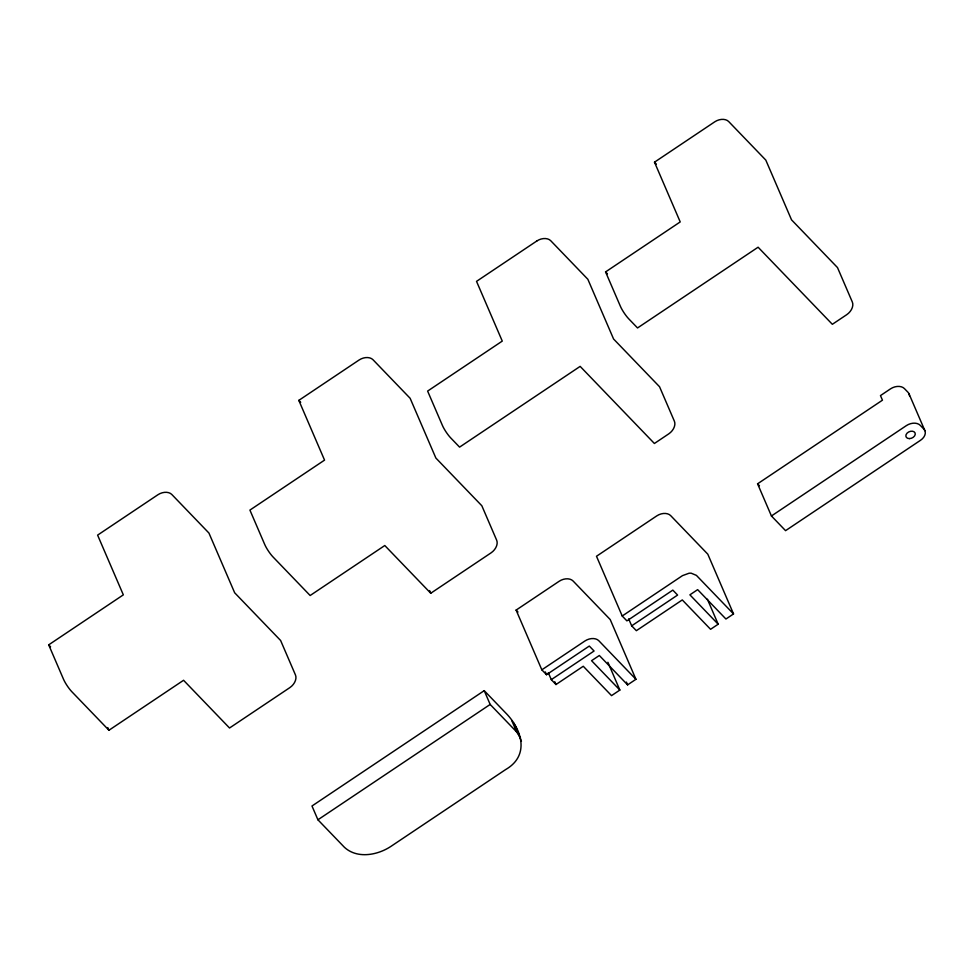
<?xml version="1.0" encoding="UTF-8"?>
<svg xmlns="http://www.w3.org/2000/svg" width="974" height="974" viewBox="0 0 974 974"><rect width="100%" height="100%" fill="white"/><g stroke="black" fill="none" stroke-linecap="round" stroke-linejoin="round"><path stroke-width="1.46" d="M298.823 400.375L359.102 360.003A10.544 7.402 -23.3 0 1 373.018 359.747L410.139 398.293L435.865 458.036L481.838 505.762L496.679 540.229A10.544 7.256 -43.9 0 1 491.03 552.879L430.752 593.251L384.791 545.525L310.146 595.516L273.024 556.958A10.544 1.911 56.2 0 1 264.758 544.563L249.916 510.096L324.549 460.118L298.823 400.375L300.698 402.323M654.491 162.183L714.77 121.811A10.544 7.402 -23.3 0 1 728.686 121.555L765.808 160.101L791.533 219.844L837.494 267.57L852.335 302.037A10.544 7.256 -43.9 0 1 846.698 314.699L832.344 324.305L758.101 247.213L637.532 327.958L628.693 318.778A10.544 1.911 56.2 0 1 620.426 306.372L605.572 271.916L680.217 221.926L654.491 162.183L656.354 164.131M48.7 644.849L123.333 594.858L97.607 535.128L157.898 494.755A10.544 7.402 -23.3 0 1 171.814 494.488L208.935 533.046L234.661 592.776L280.622 640.502L295.463 674.97A10.544 7.256 -43.9 0 1 289.826 687.632L229.535 728.004L183.575 680.278L108.942 730.256L71.82 691.71A10.544 1.911 56.2 0 1 63.541 679.316L48.7 644.849L50.575 646.797M551.296 679.657L594.067 651.009L589.294 646.054L546.524 674.702L541.836 669.832L516.11 610.101L559.173 581.259A10.544 7.402 -23.3 0 1 573.089 581.003L610.211 619.549L635.937 679.292L627.609 684.868L599.327 655.49L591.571 660.689L619.854 690.055L611.538 695.631L583.256 666.265L555.984 684.527L551.296 679.657L548.301 672.705M771.432 515.976L906.356 425.626A10.544 7.402 -23.3 0 1 920.272 425.358L923.802 429.035A10.544 7.402 -23.3 0 1 920.491 440.309L785.568 530.66L771.432 515.976L757.577 483.81L882.456 400.18L880.472 395.59L890.516 388.857A10.544 7.402 -23.3 0 1 904.432 388.602L907.975 392.266A10.544 7.402 -23.3 0 1 909.472 395.797M484.224 690.651L311.984 805.997L317.926 819.791L344.443 847.319C357.202 859.056 377.498 855.245 390.83 846.455L505.652 769.557C529.99 755.52 522.04 729.222 505.445 712.688L484.224 690.651L490.166 704.446L516.683 731.973L520.493 737.927M317.926 819.791L490.166 704.446M541.836 669.832L584.899 641.002A10.544 7.402 -23.3 0 1 598.815 640.734L635.937 679.292M631.676 625.832L677.6 595.065L672.827 590.11L626.903 620.876L622.216 616.006L682.494 575.634L689.02 573.248A11.274 7.914 -23.3 0 1 691.236 573.211L696.41 575.378L733.532 613.924L725.934 619.014L697.652 589.647L689.896 594.834L718.179 624.212L710.57 629.301L682.287 599.935L636.363 630.689L631.676 625.832L628.68 618.88M605.572 271.916L607.447 273.852M757.577 483.81L759.452 485.758M516.11 610.101L517.985 612.037M909.046 393.898L924.886 430.654M733.532 613.924L707.806 554.182L670.684 515.636A10.544 7.402 -23.3 0 0 656.768 515.891L596.49 556.264L622.216 616.006M707.404 599.205L718.179 624.212M626.416 682.08L627.609 684.868M607.898 662.271L619.854 690.055M554.778 681.739L555.984 684.527M545.33 671.926L546.524 674.702M513.955 723.292L518.911 734.786M521.431 741.336L515.55 726.434M511.74 720.492L516.683 731.973M429.595 590.585L430.752 593.251M107.785 727.602L108.942 730.256M536.82 240.992L476.529 281.364L502.267 341.095L427.623 391.085L442.464 425.553A10.544 1.911 56.2 0 0 450.743 437.947L459.582 447.127L580.151 366.382L654.394 443.487L668.748 433.868A10.544 7.256 -43.9 0 0 674.385 421.206L659.544 386.739L613.583 339.013L587.858 279.282L550.736 240.724A10.544 7.402 -23.3 0 0 536.82 240.992M909.46 438.604A4.919 3.458 -23.3 0 0 915.073 432.955A4.919 3.458 -23.3 0 0 907.123 433.101A4.919 3.458 -23.3 0 0 909.46 438.604"/></g></svg>
